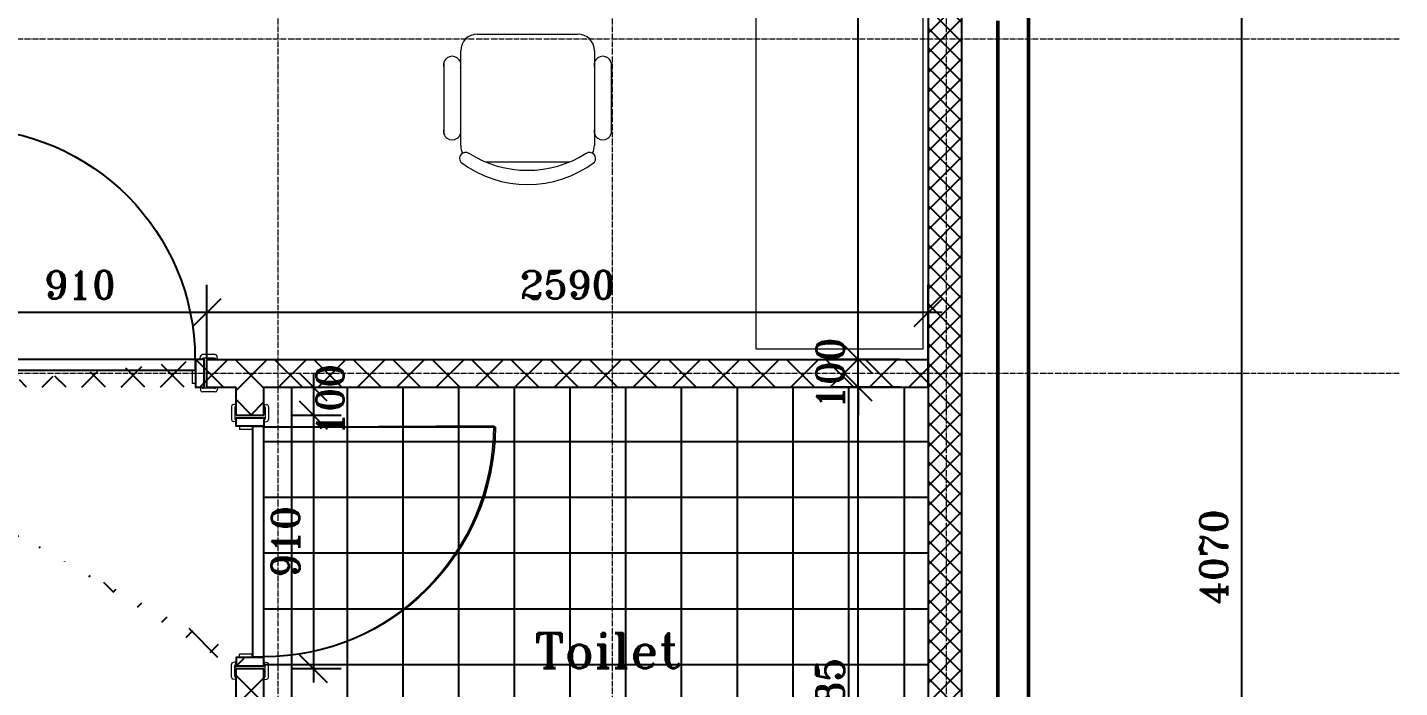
# Model space of a CAD drawing. Header units: millimetres. Extents: x -2 to 21000, y -2 to 14850.
# Drawn here: x 14258 to 19185, y 7860 to 10229 of the extents above; entities that cross this region are included whole.
import ezdxf

# ---------------------------------------------------------------- set-up
doc = ezdxf.new("R2010")
doc.units = ezdxf.units.MM
doc.linetypes.add('CENTERLINE', pattern=[27, 20, -3, 1, -3])
for name, color, linetype, lineweight in [('BETON', 1, 'Continuous', 25), ('DIM', 4, 'Continuous', 18), ('GASBETON', 2, 'Continuous', 25), ('INDRET', 171, 'Continuous', 18), ('MODUL', 8, 'CENTERLINE', 18), ('VINDUERDØRE', 6, 'Continuous', 18), ('YDER', 3, 'Continuous', 50)]:
    doc.layers.add(name, color=color, linetype=linetype, lineweight=lineweight)
for name, color, linetype in [('FLISER', 8, 'Continuous'), ('SIGNATUR', 8, 'Continuous'), ('TEKST', 1, 'Continuous')]:
    doc.layers.add(name, color=color, linetype=linetype)
doc.styles.add('ROMANT', font='romant.shx')
doc.dimstyles.new('MOLLEN', dxfattribs={"dimscale": 50, "dimtxt": 2, "dimasz": 2, "dimexe": 2, "dimexo": 2, "dimgap": 1, "dimtad": 1, "dimtoh": 1, "dimdec": 0, "dimzin": 0, "dimdsep": 46, "dimtxsty": 'ROMANT', "dimblk": 'OBLIQUE', "dimcen": 0, "dimdle": 1, "dimadec": 0, "dimazin": 0, "dimtfac": 1, "dimtdec": 0, "dimtix": 1, "dimtofl": 0, "dimtmove": 1, "dimatfit": 3, "dimldrblk": 'KRYDS', "dimfxl": 1, "dimtolj": 1, "dimtzin": 0, "dimarcsym": 0})

# ---------------------------------------------------------------- blocks, each defined once
blk = doc.blocks.new('_Oblique')
at = {"color": 0, "linetype": 'ByBlock', "lineweight": -2}
blk.add_line((-0.5, -0.5), (0.5, 0.5), dxfattribs=at)
blk = doc.blocks.new('*D79')
at = {"layer": 'DefPoints', "color": 0, "transparency": 16777216}
for p in [(17852.3, 10362.7), (17852.3, 6292.7), (18617.2, 6292.7)]:
    blk.add_point(p, dxfattribs=at)
at = {"layer": 'DIM', "color": 0, "lineweight": -2, "transparency": 16777216}
for p, q in [((18617.2, 10412.7), (18617.2, 6242.7)), ((17952.3, 10362.7), (18717.2, 10362.7)), ((17952.3, 6292.7), (18717.2, 6292.7))]:
    blk.add_line(p, q, dxfattribs=at)
at = {"layer": 'DIM', "color": 0, "lineweight": -2, "transparency": 16777216, "xscale": 100, "yscale": 100, "zscale": 100}
for p, rotation in [((18617.2, 10362.7), 90), ((18617.2, 6292.7), 270)]:
    blk.add_blockref('_Oblique', p, dxfattribs=dict(at, rotation=rotation))
at = {"layer": 'DIM', "color": 0, "transparency": 16777216, "insert": (18517.2, 8327.7), "char_height": 100, "attachment_point": 5, "rotation": 90, "style": 'ROMANT'}
blk.add_mtext('\\A1;4070', dxfattribs=at)
blk = doc.blocks.new('KRYDS')
at = {"color": 4}
for p, q in [((0, -1.5), (0, 1.5)), ((-1.5, 0), (1.5, 0))]:
    blk.add_line(p, q, dxfattribs=at)
blk.add_circle((0, 0), 0.75, dxfattribs=at)
blk = doc.blocks.new('*D10')
at = {"layer": 'DefPoints', "color": 0, "transparency": 16777216}
for p in [(14902.3, 9205.5), (14902.3, 8939.3), (17492.3, 8939.3)]:
    blk.add_point(p, dxfattribs=at)
at = {"layer": 'DIM', "color": 0, "lineweight": -2, "transparency": 16777216}
for p, q in [((14902.3, 9039.3), (14902.3, 9305.5)), ((17492.3, 9039.3), (17492.3, 9305.5)), ((17542.3, 9205.5), (14852.3, 9205.5))]:
    blk.add_line(p, q, dxfattribs=at)
at = {"layer": 'DIM', "color": 0, "lineweight": -2, "transparency": 16777216, "xscale": 100, "yscale": 100, "zscale": 100, "rotation": 180}
blk.add_blockref('_Oblique', (14902.3, 9205.5), dxfattribs=at)
at = {"layer": 'DIM', "color": 0, "lineweight": -2, "transparency": 16777216, "xscale": 100, "yscale": 100, "zscale": 100}
blk.add_blockref('_Oblique', (17492.3, 9205.5), dxfattribs=at)
at = {"layer": 'DIM', "color": 0, "transparency": 16777216, "insert": (16197.3, 9305.5), "char_height": 100, "attachment_point": 5, "style": 'ROMANT'}
blk.add_mtext('\\A1;2590', dxfattribs=at)
blk = doc.blocks.new('*D11')
at = {"layer": 'DefPoints', "color": 0, "transparency": 16777216}
for p in [(13992.3, 9205.5), (13992.3, 8939.3), (14902.3, 8939.3)]:
    blk.add_point(p, dxfattribs=at)
at = {"layer": 'DIM', "color": 0, "lineweight": -2, "transparency": 16777216}
for p, q in [((13992.3, 9039.3), (13992.3, 9305.5)), ((14902.3, 9039.3), (14902.3, 9305.5)), ((14952.3, 9205.5), (13942.3, 9205.5))]:
    blk.add_line(p, q, dxfattribs=at)
at = {"layer": 'DIM', "color": 0, "lineweight": -2, "transparency": 16777216, "xscale": 100, "yscale": 100, "zscale": 100, "rotation": 180}
blk.add_blockref('_Oblique', (13992.3, 9205.5), dxfattribs=at)
at = {"layer": 'DIM', "color": 0, "lineweight": -2, "transparency": 16777216, "xscale": 100, "yscale": 100, "zscale": 100}
blk.add_blockref('_Oblique', (14902.3, 9205.5), dxfattribs=at)
at = {"layer": 'DIM', "color": 0, "transparency": 16777216, "insert": (14447.3, 9305.5), "char_height": 100, "attachment_point": 5, "style": 'ROMANT'}
blk.add_mtext('\\A1;910', dxfattribs=at)
blk = doc.blocks.new('*D12')
at = {"layer": 'DefPoints', "color": 0, "transparency": 16777216}
for p in [(15107.3, 8937.7), (15107.3, 8837.5), (15284.9, 8837.5)]:
    blk.add_point(p, dxfattribs=at)
at = {"layer": 'DIM', "color": 0, "lineweight": -2, "transparency": 16777216}
for p, q in [((15284.9, 8987.7), (15284.9, 8787.5)), ((15207.3, 8937.7), (15384.9, 8937.7)), ((15207.3, 8837.5), (15384.9, 8837.5))]:
    blk.add_line(p, q, dxfattribs=at)
at = {"layer": 'DIM', "color": 0, "lineweight": -2, "transparency": 16777216, "xscale": 100, "yscale": 100, "zscale": 100}
for p, rotation in [((15284.9, 8937.7), 90), ((15284.9, 8837.5), 270)]:
    blk.add_blockref('_Oblique', p, dxfattribs=dict(at, rotation=rotation))
at = {"layer": 'DIM', "color": 0, "transparency": 16777216, "insert": (15344.9, 8892.6), "char_height": 100, "attachment_point": 5, "rotation": 90, "style": 'ROMANT'}
blk.add_mtext('\\A1;100', dxfattribs=at)
blk = doc.blocks.new('*D13')
at = {"layer": 'DefPoints', "color": 0, "transparency": 16777216}
for p in [(15107.3, 8837.5), (15107.3, 7927.5), (15284.9, 7927.5)]:
    blk.add_point(p, dxfattribs=at)
at = {"layer": 'DIM', "color": 0, "lineweight": -2, "transparency": 16777216}
for p, q in [((15284.9, 8887.5), (15284.9, 7877.5)), ((15207.3, 8837.5), (15384.9, 8837.5)), ((15207.3, 7927.5), (15384.9, 7927.5))]:
    blk.add_line(p, q, dxfattribs=at)
at = {"layer": 'DIM', "color": 0, "lineweight": -2, "transparency": 16777216, "xscale": 100, "yscale": 100, "zscale": 100}
for p, rotation in [((15284.9, 8837.5), 90), ((15284.9, 7927.5), 270)]:
    blk.add_blockref('_Oblique', p, dxfattribs=dict(at, rotation=rotation))
at = {"layer": 'DIM', "color": 0, "transparency": 16777216, "insert": (15184.9, 8382.5), "char_height": 100, "attachment_point": 5, "rotation": 90, "style": 'ROMANT'}
blk.add_mtext('\\A1;910', dxfattribs=at)
blk = doc.blocks.new('*D16')
at = {"layer": 'DefPoints', "color": 0, "transparency": 16777216}
for p in [(17240.7, 8937.7), (17492.3, 8937.7), (17492.3, 6652.7)]:
    blk.add_point(p, dxfattribs=at)
at = {"layer": 'DIM', "color": 0, "lineweight": -2, "transparency": 16777216}
for p, q in [((17240.7, 6602.7), (17240.7, 8987.7)), ((17392.3, 8937.7), (17140.7, 8937.7)), ((17392.3, 6652.7), (17140.7, 6652.7))]:
    blk.add_line(p, q, dxfattribs=at)
at = {"layer": 'DIM', "color": 0, "lineweight": -2, "transparency": 16777216, "xscale": 100, "yscale": 100, "zscale": 100}
for p, rotation in [((17240.7, 8937.7), 90), ((17240.7, 6652.7), 270)]:
    blk.add_blockref('_Oblique', p, dxfattribs=dict(at, rotation=rotation))
at = {"layer": 'DIM', "color": 0, "transparency": 16777216, "insert": (17140.7, 7795.2), "char_height": 100, "attachment_point": 5, "rotation": 90, "style": 'ROMANT'}
blk.add_mtext('\\A1;2285', dxfattribs=at)
blk = doc.blocks.new('*D17')
at = {"layer": 'DefPoints', "color": 0, "transparency": 16777216}
for p in [(17240.7, 9037.7), (17492.3, 9037.7), (17492.3, 8937.7)]:
    blk.add_point(p, dxfattribs=at)
at = {"layer": 'DIM', "color": 0, "lineweight": -2, "transparency": 16777216}
for p, q in [((17240.7, 9037.7), (17240.7, 9137.7)), ((17392.3, 9037.7), (17140.7, 9037.7)), ((17392.3, 8937.7), (17140.7, 8937.7)), ((17240.7, 8937.7), (17240.7, 8837.7))]:
    blk.add_line(p, q, dxfattribs=at)
at = {"layer": 'DIM', "color": 0, "lineweight": -2, "transparency": 16777216, "xscale": 100, "yscale": 100, "zscale": 100}
for p, rotation in [((17240.7, 9037.7), 270), ((17240.7, 8937.7), 90)]:
    blk.add_blockref('_Oblique', p, dxfattribs=dict(at, rotation=rotation))
at = {"layer": 'DIM', "color": 0, "transparency": 16777216, "insert": (17140.7, 8987.7), "char_height": 100, "attachment_point": 5, "rotation": 90, "style": 'ROMANT'}
blk.add_mtext('\\A1;100', dxfattribs=at)
blk = doc.blocks.new('*D18')
at = {"layer": 'DefPoints', "color": 0, "transparency": 16777216}
for p in [(17240.7, 12522.7), (17492.3, 12522.7), (17492.3, 9037.7)]:
    blk.add_point(p, dxfattribs=at)
at = {"layer": 'DIM', "color": 0, "lineweight": -2, "transparency": 16777216}
for p, q in [((17240.7, 8987.7), (17240.7, 12572.7)), ((17392.3, 12522.7), (17140.7, 12522.7)), ((17392.3, 9037.7), (17140.7, 9037.7))]:
    blk.add_line(p, q, dxfattribs=at)
at = {"layer": 'DIM', "color": 0, "lineweight": -2, "transparency": 16777216, "xscale": 100, "yscale": 100, "zscale": 100}
for p, rotation in [((17240.7, 12522.7), 90), ((17240.7, 9037.7), 270)]:
    blk.add_blockref('_Oblique', p, dxfattribs=dict(at, rotation=rotation))
at = {"layer": 'DIM', "color": 0, "transparency": 16777216, "insert": (17140.7, 10780.2), "char_height": 100, "attachment_point": 5, "rotation": 90, "style": 'ROMANT'}
blk.add_mtext('\\A1;3485', dxfattribs=at)
blk = doc.blocks.new('dor910_lille_karm')
for p, q in [((0, -42.5), (-830, -42.5)), ((0, -867.5), (0, -42.5)), ((40, -867.5), (40, -42.5))]:
    blk.add_line(p, q)
for points in [[(100, -10), (0, -10), (0, -40), (100, -40)], [(100, -900), (0, -900), (0, -870), (100, -870)]]:
    blk.add_lwpolyline(points, close=True)
blk.add_arc((-0.7, -38.2), 829.3, 180.2957, 270.0505)
blk.add_attdef('PRIS', (-384.2, -182.6), '', height=100)

msp = doc.modelspace()

# ---------------------------------------------------------------- hatches: boundary and pattern name
at = {"layer": 'SIGNATUR'}
h = msp.add_hatch(dxfattribs=at)
h.set_pattern_fill('_USER', color=256, scale=100, angle=45, style=0, double=1, pattern_type=0)
h.set_pattern_definition([(45, (0, 0), (-70.7107, 70.7107), []), (135, (0, 0), (-70.7107, -70.7107), [])])
h.paths.add_polyline_path([(11617.3, 9037.7), (11617.3, 8937.7), (12316.9, 8937.7), (12316.9, 9037.7)])
h.paths.add_polyline_path([(13712.3, 12522.7), (13592.3, 12522.7), (13592.3, 10173.1), (13712.3, 10173.1)])
h.paths.add_polyline_path([(17492.3, 8937.7), (17492.3, 9037.7), (14902.3, 9037.7), (14902.3, 8937.7), (15007.3, 8937.7), (15007.3, 8837.5), (15107.3, 8837.5), (15107.3, 8937.7)])
h.paths.add_polyline_path([(15107.3, 6652.7), (15007.3, 6652.7), (15007.3, 7927.5), (15107.3, 7927.5)])
edge = h.paths.add_edge_path()
edge.add_line((13592.3, 9037.7), (13592.3, 9263.1))
edge.add_line((13712.3, 9037.7), (13992.3, 9037.7))
edge.add_line((13712.3, 9263.1), (13712.2, 9037.7))
edge.add_line((13712.3, 9263.1), (13592.3, 9263.1))
edge.add_line((13226.9, 8937.7), (13226.9, 9037.7))
edge.add_line((15007.3, 7927.5), (15107.3, 7927.5))
edge.add_line((13226.9, 9037.7), (13592.3, 9037.7))
edge.add_line((13226.9, 8937.7), (13992.3, 8937.7))
edge.add_line((14902.3, 8937.7), (14902.3, 9037.7))
edge.add_line((13992.3, 8937.7), (13992.3, 9037.7))
h = msp.add_hatch(dxfattribs=at)
h.set_pattern_fill('_USER', color=256, scale=50, angle=45, style=0, double=1, pattern_type=0)
h.set_pattern_definition([(45, (0, 0), (-35.35534, 35.35534), []), (135, (0, 0), (-35.35534, -35.35534), [])])
h.paths.add_polyline_path([(17082.3, 6652.7), (17492.3, 6652.7), (17492.3, 8937.7), (17492.3, 10362.7), (17612.3, 10362.7), (17612.3, 6532.7), (17082.3, 6532.7)])
edge = h.paths.add_edge_path(flags=17)
edge.add_line((17492.3, 10362.7), (17612.3, 10362.7))
edge.add_line((17492.3, 10362.7), (17492.3, 10272.7))

# ---------------------------------------------------------------- linework, layer by layer
at = {"layer": 'BETON'}
for p, q in [((17492.3, 10362.7), (17492.3, 8937.7)), ((17612.3, 10362.7), (17612.3, 6532.7)), ((17492.3, 8937.7), (17492.3, 6652.7))]:
    msp.add_line(p, q, dxfattribs=at)
at = {"layer": 'FLISER'}
for p, q in [((15207.3, 6652.7), (15207.3, 8937.7)), ((15407.3, 6652.7), (15407.3, 8937.7)), ((15607.3, 7000.9), (15607.3, 8937.7)), ((15807.3, 7084.5), (15807.3, 8937.7)), ((16007.3, 7071.1), (16007.3, 8937.7)), ((16207.3, 6652.7), (16207.3, 8937.7)), ((16407.3, 6652.7), (16407.3, 8937.7)), ((16607.3, 7252.8), (16607.3, 8937.7)), ((16807.3, 7361), (16807.3, 8937.7)), ((17007.3, 6652.7), (17007.3, 8937.7)), ((17207.3, 6652.7), (17207.3, 8937.7)), ((17407.3, 6652.7), (17407.3, 8937.7)), ((15107.3, 8742.7), (17492.3, 8742.7)), ((15107.3, 8542.7), (17492.3, 8542.7)), ((15107.3, 8342.7), (17492.3, 8342.7)), ((15107.3, 8142.7), (17492.3, 8142.7)), ((15107.3, 7942.7), (17492.3, 7942.7))]:
    msp.add_line(p, q, dxfattribs=at)
at = {"layer": 'GASBETON'}
for p, q in [((14902.3, 8937.7), (14902.3, 9037.7)), ((14902.3, 8937.7), (14902.3, 9037.7)), ((14902.3, 9037.7), (17492.3, 9037.7)), ((17492.3, 8937.7), (17492.3, 9037.7)), ((14902.3, 8937.7), (15007.3, 8937.7)), ((15007.3, 8837.5), (15007.3, 8937.7)), ((15107.3, 8837.5), (15107.3, 8937.7)), ((15107.3, 8937.7), (17492.3, 8937.7)), ((15007.3, 8837.5), (15107.3, 8837.5)), ((15007.3, 6652.7), (15007.3, 7927.5)), ((15007.3, 7927.5), (15107.3, 7927.5)), ((15007.3, 7927.5), (15107.3, 7927.5)), ((15107.3, 6652.7), (15107.3, 7927.5))]:
    msp.add_line(p, q, dxfattribs=at)
at = {"layer": 'INDRET'}
for p, q in [((16874.9, 9074.2), (16874.9, 12505.3)), ((17474.9, 9074.2), (17474.9, 12505.3)), ((15874.1, 10205.4), (16234.1, 10205.4)), ((15753.2, 10102.9), (15753.2, 9847.9)), ((15814.1, 9805.4), (15814.1, 10145.4)), ((16294.1, 10145.4), (16294.1, 9805.4)), ((16354.1, 10102.9), (16354.1, 9847.9)), ((16202.9, 9745.4), (15905.3, 9745.4)), ((17474.9, 9074.2), (16874.9, 9074.2))]:
    msp.add_line(p, q, dxfattribs=at)
for centre, radius, start, end in [((15874.1, 10145.4), 60, 90, 180), ((16234.1, 10145.4), 60, 0, 90), ((15783.2, 10094.2), 31.2, 343.7398, 196.2602), ((16324.1, 10094.2), 31.2, 343.7398, 196.2602), ((15783.2, 9856.7), 31.2, 163.7398, 16.2602), ((16324.1, 9856.7), 31.2, 163.7398, 16.2602), ((15874.1, 9805.4), 60, 180, 207.5844), ((16234.1, 9805.4), 60, 332.4156, 0), ((15831.6, 9758.6), 21.9, 57.9726, 216.6901), ((16054.1, 10109), 392.8, 237.5758, 302.4242), ((16276.5, 9758.6), 21.9, 323.3099, 122.0274), ((16054.1, 10065.4), 400, 233.1301, 306.8699)]:
    msp.add_arc(centre, radius, start, end, dxfattribs=at)
at = {"layer": 'MODUL'}
for p, q in [((15157.3, 13958.9), (15157.3, 4656.1)), ((15157.3, 13958.9), (15157.3, 4656.1)), ((16357.3, 13958.9), (16357.3, 4656.1)), ((17557.3, 13958.9), (17557.3, 4656.1)), ((1208.3, 10187.7), (19184.9, 10187.7)), ((1208.3, 8987.7), (19184.9, 8987.7))]:
    msp.add_line(p, q, dxfattribs=at)
at = {"layer": 'VINDUERDØRE'}
for p, q in [((14859.8, 9037.7), (14034.8, 9037.7)), ((14859.8, 9037.7), (14859.8, 8997.7)), ((14862.3, 9037.7), (14862.3, 8996.2)), ((14892.3, 9037.7), (14862.3, 9037.7)), ((14878.3, 9038.6), (14879.8, 9048.6)), ((14883.3, 9038.6), (14878.3, 9038.6)), ((14932.9, 9054.6), (14886.8, 9054.6)), ((14929.2, 9041.7), (14890.5, 9041.7)), ((14892.3, 9037.7), (14892.3, 8937.7)), ((14941.3, 9038.6), (14936.4, 9038.6)), ((14941.3, 9038.6), (14939.9, 9048.6)), ((14859.8, 8997.7), (14034.8, 8997.7)), ((14862.3, 8996.2), (14850.3, 8996.2)), ((14850.3, 8996.2), (14850.3, 8950.7)), ((14862.3, 8950.7), (14850.3, 8950.7)), ((14862.3, 8950.7), (14862.3, 8937.7)), ((14892.3, 8937.7), (14862.3, 8937.7)), ((14883.3, 8936.8), (14878.3, 8936.8)), ((14878.3, 8936.8), (14879.8, 8926.8)), ((14932.9, 8920.8), (14886.8, 8920.8)), ((14929.2, 8933.7), (14890.5, 8933.7)), ((14941.3, 8936.8), (14936.4, 8936.8)), ((14941.3, 8936.8), (14939.9, 8926.8)), ((14990.5, 8868.1), (14990.5, 8821.9)), ((15006.5, 8876.5), (14996.4, 8875)), ((15006.5, 8876.5), (15006.5, 8871.6)), ((15108.2, 8876.5), (15118.3, 8875)), ((15108.2, 8876.5), (15108.2, 8871.6)), ((15124.2, 8868.1), (15124.2, 8821.9)), ((15003.4, 8864.3), (15003.4, 8825.7)), ((15107.3, 8827.5), (15007.3, 8827.5)), ((15107.3, 8827.5), (15007.3, 8827.5)), ((15007.3, 8827.5), (15007.3, 8797.5)), ((15107.3, 8827.5), (15107.3, 8797.5)), ((15111.3, 8864.3), (15111.3, 8825.7)), ((15006.5, 8813.5), (14996.4, 8815)), ((15006.5, 8818.5), (15006.5, 8813.5)), ((15020.3, 8797.5), (15007.3, 8797.5)), ((15020.3, 8797.5), (15020.3, 8785.5)), ((15065.8, 8785.5), (15020.3, 8785.5)), ((15107.3, 8797.5), (15065.8, 8797.5)), ((15065.8, 8797.5), (15065.8, 8785.5)), ((15067.3, 7970), (15067.3, 8795)), ((15107.3, 8795), (15067.3, 8795)), ((15107.3, 8795), (15932.3, 8800)), ((15107.3, 7970), (15107.3, 8795)), ((15108.2, 8818.5), (15108.2, 8813.5)), ((15108.2, 8813.5), (15118.3, 8815)), ((14990.5, 7896.9), (14990.5, 7943.1)), ((15006.5, 7951.5), (14996.4, 7950)), ((15003.4, 7900.7), (15003.4, 7939.3)), ((15006.5, 7946.6), (15006.5, 7951.5)), ((15020.3, 7967.5), (15007.3, 7967.5)), ((15007.3, 7937.5), (15007.3, 7967.5)), ((15107.3, 7937.5), (15007.3, 7937.5)), ((15020.3, 7967.5), (15020.3, 7979.5)), ((15065.8, 7979.5), (15020.3, 7979.5)), ((15065.8, 7967.5), (15065.8, 7979.5)), ((15107.3, 7967.5), (15065.8, 7967.5)), ((15107.3, 7970), (15067.3, 7970)), ((15107.3, 7937.5), (15107.3, 7967.5)), ((15108.2, 7951.5), (15118.3, 7950)), ((15108.2, 7946.6), (15108.2, 7951.5)), ((15111.3, 7900.7), (15111.3, 7939.3)), ((15124.2, 7896.9), (15124.2, 7943.1)), ((15006.5, 7888.5), (14996.4, 7890)), ((15006.5, 7888.5), (15006.5, 7893.5)), ((15108.2, 7888.5), (15108.2, 7893.5)), ((15108.2, 7888.5), (15118.3, 7890))]:
    msp.add_line(p, q, dxfattribs=at)
for centre, radius, start, end in [((14030.6, 9038.4), 829.3, 359.9495, 89.7043), ((14886.8, 9047.6), 7, 90, 171.5419), ((14890.5, 9031.7), 10, 90, 136.3527), ((14929.2, 9031.7), 10, 43.6473, 90), ((14932.9, 9047.6), 7, 8.4581, 90), ((14886.8, 8927.8), 7, 188.4581, 270), ((14890.5, 8943.7), 10, 223.6473, 270), ((14929.2, 8943.7), 10, 270, 316.3527), ((14932.9, 8927.8), 7, 270, 351.5419), ((14997.5, 8868.1), 7, 98.4581, 180), ((15013.4, 8864.3), 10, 133.6473, 180), ((15101.3, 8864.3), 10, 0, 46.3527), ((15117.2, 8868.1), 7, 0, 81.5419), ((14997.5, 8821.9), 7, 180, 261.5419), ((15013.4, 8825.7), 10, 180, 226.3527), ((15101.3, 8825.7), 10, 313.6473, 0), ((15117.2, 8821.9), 7, 278.4581, 0), ((15103.1, 8799.3), 829.3, 270.2957, 0.0505), ((14997.5, 7943.1), 7, 98.4581, 180), ((15013.4, 7939.3), 10, 133.6473, 180), ((15101.3, 7939.3), 10, 0, 46.3527), ((15117.2, 7943.1), 7, 0, 81.5419), ((14997.5, 7896.9), 7, 180, 261.5419), ((15013.4, 7900.7), 10, 180, 226.3527), ((15101.3, 7900.7), 10, 313.6473, 0), ((15117.2, 7896.9), 7, 278.4581, 0)]:
    msp.add_arc(centre, radius, start, end, dxfattribs=at)
at = {"layer": 'YDER'}
for p, q in [((17852.3, 6292.7), (17852.3, 10362.7)), ((17742.3, 10252.7), (17742.3, 6402.7))]:
    msp.add_line(p, q, dxfattribs=at)

# ---------------------------------------------------------------- block references
at = {"xscale": -1, "rotation": 90}
msp.add_blockref('dor910_lille_karm', (13992.3, 9037.7), dxfattribs=at)
at = {"xscale": -1}
msp.add_blockref('dor910_lille_karm', (15107.3, 8837.5), dxfattribs=at)

# ---------------------------------------------------------------- texts
at = {"layer": 'TEKST', "style": 'ROMANT'}
msp.add_text('Toilet', height=125, dxfattribs=at).set_placement((16079.5, 7929.3))

# ---------------------------------------------------------------- dimensions: what is measured, and where the dimension line sits
at = {"layer": 'DIM'}
for base, p1, p2, picture, middle in [((17240.7, 12522.7), (17492.3, 9037.7), (17492.3, 12522.7), '*D18', (17140.7, 10780.2)), ((18617.2, 6292.7), (17852.3, 10362.7), (17852.3, 6292.7), '*D79', (18517.2, 8327.7)), ((17240.7, 9037.7), (17492.3, 8937.7), (17492.3, 9037.7), '*D17', (17140.7, 8987.7)), ((17240.7, 8937.7), (17492.3, 6652.7), (17492.3, 8937.7), '*D16', (17140.7, 7795.2)), ((15284.9, 7927.5), (15107.3, 8837.5), (15107.3, 7927.5), '*D13', (15184.9, 8382.5))]:
    dim = msp.add_linear_dim(base=base, p1=p1, p2=p2, angle=90, dimstyle='MOLLEN', dxfattribs=at)
    dim.commit()
    dim.dimension.update_dxf_attribs({"geometry": picture, "text_midpoint": middle})
for base, p1, p2, picture, middle in [((13992.3, 9205.5), (14902.3, 8939.3), (13992.3, 8939.3), '*D11', (14447.3, 9305.5)), ((14902.3, 9205.5), (17492.3, 8939.3), (14902.3, 8939.3), '*D10', (16197.3, 9305.5))]:
    dim = msp.add_linear_dim(base=base, p1=p1, p2=p2, dimstyle='MOLLEN', dxfattribs=at)
    dim.commit()
    dim.dimension.update_dxf_attribs({"geometry": picture, "text_midpoint": middle})
dim = msp.add_linear_dim(base=(15284.9, 8837.5), p1=(15107.3, 8937.7), p2=(15107.3, 8837.5), angle=90, dimstyle='MOLLEN', dxfattribs=at)
dim.commit()
dim.dimension.update_dxf_attribs({"geometry": '*D12', "text_midpoint": (15444.9, 8892.6), "dimtype": 160})

doc.saveas('drawing.dxf')
